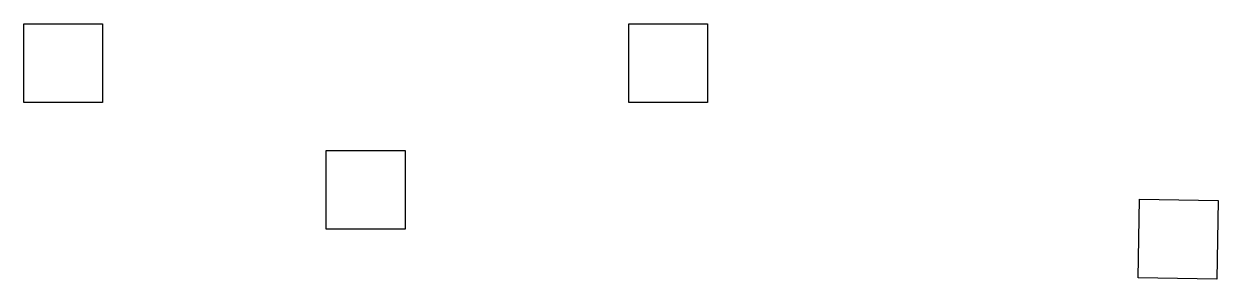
# Model space of a CAD drawing. Extents: x 6805096 to 46905100, y -25788412 to -58651.
# Drawn here: x 24965600 to 30537900, y -10043100 to -8849330 of the extents above; entities that cross this region are included whole.
import ezdxf

# ---------------------------------------------------------------- set-up
doc = ezdxf.new("R2010")
doc.units = 0

msp = doc.modelspace()

# ---------------------------------------------------------------- linework, layer by layer
at = {"layer": 'Layer 1'}
for p, q in [((24965600, -9217300), (24965600, -8849330)), ((24965600, -8849330), (25333000, -8849330)), ((24965600, -9217300), (24965600, -8849330)), ((24965600, -8849330), (25333000, -8849330)), ((25333000, -8849330), (25333000, -9217300)), ((27788300, -9217300), (27788300, -8849330)), ((27788300, -8849330), (28155800, -8849330)), ((27788300, -9217300), (27788300, -8849330)), ((27788300, -8849330), (28155800, -8849330)), ((28155800, -8849330), (28155800, -9217300)), ((25333000, -9217300), (24965600, -9217300)), ((25333000, -9217300), (24965600, -9217300)), ((28155800, -9217300), (27788300, -9217300)), ((28155800, -9217300), (27788300, -9217300)), ((26376700, -9809970), (26376700, -9442000)), ((26376700, -9442000), (26744100, -9442000)), ((26376700, -9809970), (26376700, -9442000)), ((26376700, -9442000), (26744100, -9442000)), ((26744100, -9442000), (26744100, -9809970)), ((30164100, -10036700), (30170500, -9668750)), ((30164100, -10036700), (30170500, -9668750)), ((30170500, -9668750), (30537900, -9675160)), ((30170500, -9668750), (30537900, -9675160)), ((30537900, -9675160), (30531400, -10043100)), ((26744100, -9809970), (26376700, -9809970)), ((26744100, -9809970), (26376700, -9809970)), ((30531400, -10043100), (30164100, -10036700)), ((30531400, -10043100), (30164100, -10036700))]:
    msp.add_line(p, q, dxfattribs=at)

doc.saveas('drawing.dxf')
